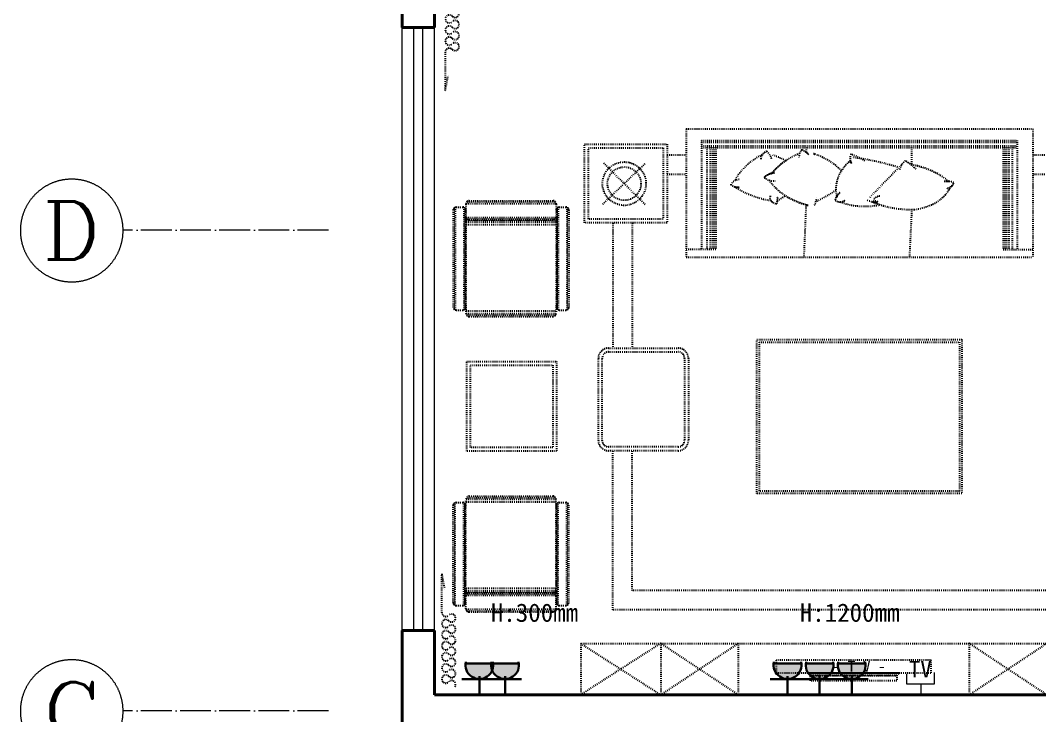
# Model space of a CAD drawing. Header units: millimetres. Extents: x -64529 to 3079702, y -28926 to 77119.
# Drawn here: x -64529 to -56591, y 6147 to 11565 of the extents above; entities that cross this region are included whole.
import ezdxf
from ezdxf.enums import TextEntityAlignment as Align

# ---------------------------------------------------------------- set-up
doc = ezdxf.new("R2010")
doc.units = ezdxf.units.MM
doc.header["$LTSCALE"] = 10
doc.linetypes.add('ACAD_ISO03W100', pattern=[30, 12, -18])
doc.linetypes.add('ACAD_ISO04W100', pattern=[30.5, 24, -3, 0.5, -3])
doc.layers.get('0').update_dxf_attribs({"color": 255})
for name, color, linetype, lineweight in [('1弱电插座布置图', 6, 'Continuous', 30), ('1强电插座布置图', 1, 'Continuous', 30), ('A__轴线', 3, 'ACAD_ISO04W100', 0), ('图层1', 7, 'Continuous', 40), ('平面', 45, 'Continuous', 5), ('门窗', 5, 'Continuous', 9)]:
    doc.layers.add(name, color=color, linetype=linetype, lineweight=lineweight)
doc.layers.add('A—缺憾分析文字', color=40, linetype='Continuous')
doc.styles.add('_TCH_AXIS', font='COMPLEX', dxfattribs={"bigfont": 'GBCBIG'})
doc.styles.add('COMPLEX', font='COMPLEX')
doc.styles.get("Standard").update_dxf_attribs({"font": ''})
doc.styles.add('宋', font='')
doc.styles.get('Standard').set_extended_font_data('SimSun')
doc.styles.get('宋').set_extended_font_data('FangSong_GB2312')

# ---------------------------------------------------------------- blocks, each defined once
blk = doc.blocks.new('_AXISO')
blk.add_circle((0, 0), 0.5)
at = {"style": 'COMPLEX', "width": 1.041667}
blk.add_attdef('A', text='', height=0.56, rotation=360, dxfattribs=at).set_placement((0.74875, -0.28), (1.24875, -0.28), align=Align.FIT)
blk = doc.blocks.new('20180421.144813')
at = {"layer": 'A__轴线'}
for p, q in [((2398.8, 11177), (800, 11177)), ((2398.8, 7432), (800, 7432))]:
    blk.add_line(p, q, dxfattribs=at)
ref = blk.add_blockref('_AXISO', (400, 11174.5), dxfattribs=dict(at, xscale=-800, yscale=800, zscale=800))
ref.add_attrib('A', 'D', dxfattribs={"color": 7, "height": 452.5, "style": '_TCH_AXIS', "width": 1.235294}).set_placement((173.7, 10948.2), (626.3, 10948.2), align=Align.FIT)
ref = blk.add_blockref('_AXISO', (400, 7429.5), dxfattribs=dict(at, xscale=-800, yscale=800, zscale=800))
ref.add_attrib('A', 'C', dxfattribs={"color": 7, "height": 452.5, "style": '_TCH_AXIS', "width": 1.4}).set_placement((173.7, 7203.2), (626.3, 7203.2), align=Align.FIT)
blk = doc.blocks.new('fhrhrthrthr')
at = {"layer": '1强电插座布置图', "linetype": 'ByBlock'}
h = blk.add_hatch(color=1, dxfattribs=at)
edge = h.paths.add_edge_path()
edge.add_ellipse((202250.2, 8955.8), major_axis=(-76.8, -76.8), ratio=1, start_angle=308.04278, end_angle=501.95722, ccw=False)
edge.add_line((202142.4, 8969), (202358, 8969))
at = {"layer": '1强电插座布置图', "color": 1}
for p, q in [((202142.4, 8969), (202358, 8969)), ((202114.5, 8846.9), (202377.9, 8846.9)), ((202204.9, 8857.1), (202204.9, 8857.1)), ((202250.2, 8724.2), (202250.2, 8868))]:
    blk.add_line(p, q, dxfattribs=at)
blk.add_ellipse((202250.2, 8955.8), major_axis=(0, 108.6), ratio=1, start_param=1.348329, end_param=4.934795, dxfattribs=at)
blk = doc.blocks.new('erghherher')
at = {"layer": '1弱电插座布置图', "lineweight": 9}
for p, q in [((3068512, -5449545.9), (3068512, -5449620.7)), ((3068731.5, -5449620.7), (3068731.5, -5449534.4)), ((3068512, -5449620.7), (3068731.5, -5449620.7)), ((3068626, -5449620.6), (3068626, -5449706.8))]:
    blk.add_line(p, q, dxfattribs=at)
at = {"layer": '1弱电插座布置图', "lineweight": 9, "ltscale": 20, "insert": (3068533.4, -5449442.8), "char_height": 129.345, "width": 114.374, "attachment_point": 1, "style": '宋'}
blk.add_mtext('{\\fSimSun|b0|i0|c134|p2;TV}', dxfattribs=at)

msp = doc.modelspace()

# ---------------------------------------------------------------- linework, layer by layer
at = {"layer": 'A—缺憾分析文字', "color": 250, "linetype": 'ACAD_ISO03W100', "ltscale": 0.05}
for p, q in [((-59344.6, 10719.9), (-56644.8, 10719.9)), ((-59344.6, 10719.9), (-59344.6, 9719.9)), ((-56644.8, 10719.9), (-56644.8, 9721.3)), ((-59223.6, 10629.8), (-59223.6, 9780)), ((-59223.6, 10629.8), (-56764.9, 10629.8)), ((-59223.6, 10615.3), (-56764.9, 10615.3)), ((-59223.6, 10588.6), (-56764.9, 10588.6)), ((-59223.6, 10574.1), (-56764.9, 10574.1)), ((-59183.4, 10574.1), (-59183.4, 9780)), ((-59157.3, 10574.1), (-59157.3, 9780)), ((-59138.9, 10574.1), (-59138.9, 9780)), ((-59125.9, 10574.1), (-59125.9, 9780)), ((-59118, 10574.1), (-59118, 9780)), ((-59112.8, 10574.1), (-59112.8, 9780)), ((-59112.8, 10574.1), (-59112.8, 9780)), ((-59112.8, 10574.1), (-59112.8, 9780)), ((-59112.8, 10574.1), (-59112.8, 9780)), ((-59112.8, 10574.1), (-59112.8, 9780)), ((-58410, 10574.1), (-58410, 10537.3)), ((-57587.3, 10574.1), (-57587.3, 10436.5)), ((-56875.8, 10574.1), (-56875.8, 9780)), ((-56870.5, 10574.1), (-56870.5, 9780)), ((-56862.7, 10574.1), (-56862.7, 9780)), ((-56849.6, 10574.1), (-56849.6, 9780)), ((-56831.3, 10574.1), (-56831.3, 9780)), ((-56805.1, 10574.1), (-56805.1, 9780)), ((-56764.9, 10629.8), (-56764.9, 9780)), ((-59992.3, 10132.9), (-59659.1, 10452.4)), ((-59662.5, 10129.4), (-59988.9, 10455.8)), ((-61158.6, 10084.7), (-61158.6, 9332.7)), ((-61154.1, 10099.7), (-61154.1, 9317.6)), ((-61142.4, 10108.3), (-61142.4, 9309)), ((-61133.5, 10109.7), (-61083.4, 10109.7)), ((-61075.7, 10108.4), (-61075.7, 9309)), ((-61064, 10100), (-61064, 9317.4)), ((-61058.3, 10134.8), (-61058.3, 10034.5)), ((-61058.1, 10137.7), (-60356.6, 10137.7)), ((-61049.9, 10153.6), (-60364.8, 10153.6)), ((-61033.2, 10159.9), (-60381.5, 10159.9)), ((-60356.4, 10134.8), (-60356.4, 10034.5)), ((-60351.2, 10100), (-60351.2, 9317.4)), ((-60339.5, 10108.4), (-60339.5, 9309)), ((-60331.4, 10109.7), (-60281.2, 10109.7)), ((-60272.8, 10108.3), (-60272.8, 9309)), ((-60261.2, 10099.7), (-60261.2, 9317.6)), ((-60256.2, 10084.7), (-60256.2, 9332.7)), ((-58410, 10128.9), (-58427.5, 9720.7)), ((-57587.3, 10091.4), (-57604.8, 9720.7)), ((-61058.3, 10034.5), (-61058.3, 9282.5)), ((-61058.3, 10029.6), (-60356.4, 10029.6)), ((-61058.3, 10004), (-60356.4, 10004)), ((-61051, 10016.8), (-60363.7, 10016.8)), ((-61033.2, 10009.5), (-60381.5, 10009.5)), ((-60356.4, 10034.5), (-60356.4, 9282.5)), ((-61058.3, 9994.3), (-60356.4, 9994.3)), ((-61058.3, 9975.3), (-60356.4, 9975.3)), ((-59112.8, 9780), (-59344.6, 9780)), ((-59112.8, 9780), (-59344.6, 9780)), ((-59112.8, 9780), (-59344.6, 9780)), ((-59112.8, 9780), (-59344.6, 9780)), ((-59112.8, 9780), (-59344.6, 9780)), ((-56875.8, 9780), (-56644.8, 9780)), ((-59344.6, 9720.6), (-56644.8, 9720.6)), ((-61133.5, 9307.6), (-61083.4, 9307.6)), ((-61058.3, 9302), (-60356.4, 9302)), ((-60331.4, 9307.6), (-60281.2, 9307.6)), ((-61058.1, 9279.7), (-60356.6, 9279.7)), ((-61052.9, 9267), (-60361.8, 9267)), ((-61033.2, 9257.5), (-60381.5, 9257.5)), ((-59947.5, 9011.4), (-59406.1, 9011.4)), ((-59947.5, 8981.4), (-59406.1, 8981.4)), ((-60027.5, 8291.4), (-60027.5, 8931.4)), ((-59997.5, 8291.4), (-59997.5, 8931.4)), ((-59356.1, 8931.4), (-59356.1, 8291.4)), ((-59326.1, 8931.4), (-59326.1, 8291.4)), ((-59406.1, 8241.4), (-59947.5, 8241.4)), ((-59406.1, 8211.4), (-59947.5, 8211.4)), ((-61158.6, 7030.3), (-61158.6, 7782.3)), ((-61154.1, 7015.2), (-61154.1, 7797.3)), ((-61142.4, 7006.6), (-61142.4, 7805.9)), ((-61133.5, 7807.3), (-61083.4, 7807.3)), ((-61075.7, 7006.6), (-61075.7, 7806)), ((-61064, 7015), (-61064, 7797.6)), ((-61058.3, 7080.4), (-61058.3, 7832.4)), ((-61058.3, 7813), (-60356.4, 7813)), ((-61058.1, 7835.2), (-60356.6, 7835.2)), ((-61052.9, 7847.9), (-60361.8, 7847.9)), ((-61033.2, 7857.5), (-60381.5, 7857.5)), ((-60356.4, 7080.4), (-60356.4, 7832.4)), ((-60351.2, 7015), (-60351.2, 7797.6)), ((-60339.5, 7006.6), (-60339.5, 7806)), ((-60331.4, 7807.3), (-60281.2, 7807.3)), ((-60272.8, 7006.6), (-60272.8, 7805.9)), ((-60261.2, 7015.2), (-60261.2, 7797.3)), ((-60256.2, 7030.3), (-60256.2, 7782.3)), ((-61058.3, 7139.6), (-60356.4, 7139.6)), ((-61058.3, 7120.7), (-60356.4, 7120.7)), ((-61058.3, 7111), (-60356.4, 7111)), ((-61058.3, 7085.4), (-60356.4, 7085.4)), ((-61058.3, 6980.1), (-61058.3, 7080.4)), ((-61051, 7098.1), (-60363.7, 7098.1)), ((-61033.2, 7105.5), (-60381.5, 7105.5)), ((-60356.4, 6980.1), (-60356.4, 7080.4)), ((-61133.5, 7005.2), (-61083.4, 7005.2)), ((-60331.4, 7005.2), (-60281.2, 7005.2)), ((-61058.1, 6977.3), (-60356.6, 6977.3)), ((-61049.9, 6961.4), (-60364.8, 6961.4)), ((-61033.2, 6955.1), (-60381.5, 6955.1)), ((-60164.2, 6709.9), (-55914.2, 6709.9)), ((-60164.2, 6709.9), (-60164.2, 6309.9)), ((-60164.2, 6709.9), (-59541.7, 6309.9)), ((-59541.7, 6709.9), (-60164.2, 6309.9)), ((-59541.7, 6709.9), (-59541.7, 6309.9)), ((-59541.7, 6309.9), (-58939.2, 6709.9)), ((-58939.2, 6309.9), (-59541.7, 6709.9)), ((-58939.2, 6709.9), (-58939.2, 6309.9)), ((-57139.2, 6709.9), (-57139.2, 6309.9)), ((-56536.7, 6309.9), (-57139.2, 6709.9)), ((-57139.2, 6309.9), (-56536.7, 6709.9)), ((-58643.7, 6580.6), (-58643.7, 6481.6)), ((-57434.6, 6580.6), (-58643.7, 6580.6)), ((-57434.6, 6481.6), (-57434.6, 6580.6)), ((-58643.7, 6481.6), (-57434.6, 6481.6)), ((-58396.6, 6481.6), (-57681.7, 6481.6)), ((-58374.9, 6461.2), (-58396.6, 6481.6)), ((-58374.9, 6419.7), (-58374.9, 6461.2)), ((-57703.4, 6461.2), (-58374.9, 6461.2)), ((-58374.9, 6461.2), (-57703.4, 6461.2)), ((-57703.4, 6461.2), (-57681.7, 6481.6)), ((-57703.4, 6461.2), (-57703.4, 6419.7)), ((-57703.4, 6419.7), (-58374.9, 6419.7))]:
    msp.add_line(p, q, dxfattribs=at)
for points in [[(-61115.7, 11894.1, -0.892379), (-61165.3, 11856.6, 2.5), (-61165.3, 11813.4, -2.5), (-61165.3, 11770.2, 0.677033), (-61219.3, 11748.6, 0.677033), (-61165.3, 11727, -2.5), (-61165.3, 11683.8, 2.5), (-61165.3, 11640.6, -2.5), (-61165.3, 11597.4, 2.5), (-61165.3, 11554.2, -2.5), (-61165.3, 11511, 2.5), (-61165.3, 11467.8, -2.5), (-61165.3, 11424.6, 2.5), (-61165.3, 11381.4, -2.5), (-61165.3, 11338.2, 0.677033), (-61219.3, 11316.6), (-61219.3, 11016.3), (-61197.5, 11136)], [(-61143.1, 6373.6, 0.892379), (-61192.8, 6411.1, -2.5), (-61192.8, 6454.3, 2.5), (-61192.8, 6497.5, -0.677033), (-61246.8, 6519.1, -0.677033), (-61192.8, 6540.7, 2.5), (-61192.8, 6583.9, -2.5), (-61192.8, 6627.1, 2.5), (-61192.8, 6670.3, -2.5), (-61192.8, 6713.5, 2.5), (-61192.8, 6756.7, -2.5), (-61192.8, 6799.9, 2.5), (-61192.8, 6843.1, -2.5), (-61192.8, 6886.3, 2.5), (-61192.8, 6929.5, -0.677033), (-61246.8, 6951.1), (-61246.8, 7251.5), (-61224.9, 7131.7)]]:
    msp.add_lwpolyline(points, format="xyb", dxfattribs=at)
for points in [[(-60134, 9986.4), (-60134, 10601.2), (-59492.1, 10601.2), (-59492.1, 9986.4)], [(-60104, 10016.4), (-60104, 10571.2), (-59522.1, 10571.2), (-59522.1, 10016.4)], [(-58793.5, 9077.2), (-57195.9, 9077.2), (-57195.9, 7877.1), (-58793.5, 7877.1)], [(-58773.5, 9057.2), (-57215.9, 9057.2), (-57215.9, 7897.1), (-58773.5, 7897.1)], [(-61052.7, 8907.5), (-60352.7, 8907.5), (-60352.7, 8207.5), (-61052.7, 8207.5)], [(-61022.7, 8877.5), (-60382.7, 8877.5), (-60382.7, 8237.5), (-61022.7, 8237.5)]]:
    msp.add_lwpolyline(points, close=True, dxfattribs=at)
for points in [[(-59492.1, 10517), (-59344.6, 10517)], [(-56644.8, 10517), (-56498.6, 10517)], [(-59492.1, 10367), (-59344.6, 10367)], [(-56644.8, 10367), (-56498.6, 10367)], [(-59914.2, 9986.4), (-59914.2, 9011.4)], [(-59764.2, 9986.4), (-59764.2, 9011.4)], [(-57102.8, 6971.8), (-59914.2, 6971.8), (-59914.2, 8211.4)], [(-57246.9, 7121.8), (-59764.2, 7121.8), (-59764.2, 8211.4)], [(-56198.1, 7609.4), (-56198.1, 7121.8), (-57246.9, 7121.8)], [(-56048.1, 7609.4), (-56048.1, 6971.8), (-57102.8, 6971.8)]]:
    msp.add_lwpolyline(points, dxfattribs=at)
for radius in [169.2, 130.1]:
    msp.add_circle((-59825.7, 10292.6), radius, dxfattribs=at)
for centre, radius, start, end in [((-61133.5, 10084.7), 25.1, 90, 180), ((-61083.4, 10084.7), 25.1, 0, 90), ((-61033.2, 10134.8), 25.1, 90, 180), ((-60381.5, 10134.8), 25.1, 0, 90), ((-60331.4, 10084.7), 25.1, 90, 180), ((-60281.2, 10084.7), 25.1, 0, 90), ((-61033.2, 10034.5), 25.1, 180, 270), ((-60381.5, 10034.5), 25.1, 270, 0), ((-61133.5, 9332.7), 25.1, 180, 270), ((-61083.4, 9332.7), 25.1, 270, 0), ((-60331.4, 9332.7), 25.1, 180, 270), ((-60281.2, 9332.7), 25.1, 270, 0), ((-61033.2, 9282.5), 25.1, 180, 270), ((-61033.2, 9282.5), 25.1, 180, 270), ((-60381.5, 9282.5), 25.1, 270, 0), ((-60381.5, 9282.5), 25.1, 270, 0), ((-59947.5, 8931.4), 80, 90, 180), ((-59947.5, 8931.4), 50, 90, 180), ((-59406.1, 8931.4), 80, 0, 90), ((-59406.1, 8931.4), 50, 0, 90), ((-59947.5, 8291.4), 80, 180, 270), ((-59947.5, 8291.4), 50, 180, 270), ((-59406.1, 8291.4), 80, 270, 0), ((-59406.1, 8291.4), 50, 270, 0), ((-61133.5, 7782.3), 25.1, 90, 180), ((-61083.4, 7782.3), 25.1, 0, 90), ((-61033.2, 7832.4), 25.1, 90, 180), ((-61033.2, 7832.4), 25.1, 90, 180), ((-60381.5, 7832.4), 25.1, 0, 90), ((-60381.5, 7832.4), 25.1, 0, 90), ((-60331.4, 7782.3), 25.1, 90, 180), ((-60281.2, 7782.3), 25.1, 0, 90), ((-61033.2, 7080.4), 25.1, 90, 180), ((-60381.5, 7080.4), 25.1, 0, 90), ((-61133.5, 7030.3), 25.1, 180, 270), ((-61083.4, 7030.3), 25.1, 270, 0), ((-60331.4, 7030.3), 25.1, 180, 270), ((-60281.2, 7030.3), 25.1, 270, 0), ((-61033.2, 6980.1), 25.1, 180, 270), ((-60381.5, 6980.1), 25.1, 270, 0)]:
    msp.add_arc(centre, radius, start, end, dxfattribs=at)
for centre, major_axis, ratio, start_param, end_param in [((-58418.6, 10169.6), (-582.8, 0), 0.727273, -0.963303, -0.348357), ((-58418.6, 10169.6), (582.8, 0), 0.727273, 2.17829, 2.793235), ((-58418.6, 10169.6), (582.8, 0), 0.727273, 2.17829, 2.793235), ((-58418.6, 10169.6), (582.8, 0), 0.727273, 2.17829, 2.793235), ((-58663.4, 10484.7), (-98.8, 0), 0.727273, -1.001186, 0.050616), ((-58663.4, 10484.7), (98.8, 0), 0.727273, 2.666307, 3.192209), ((-58663.4, 10484.7), (98.8, 0), 0.727273, 2.666307, 3.192209), ((-58663.4, 10484.7), (98.8, 0), 0.727273, 2.666307, 3.192209), ((-58663.4, 10484.7), (98.8, 0), 0.727273, 2.140406, 2.666307), ((-58663.4, 10484.7), (98.8, 0), 0.727273, 2.140406, 2.666307), ((-58663.4, 10484.7), (98.8, 0), 0.727273, 2.140406, 2.666307), ((-58859.6, 10459.9), (184.9, 0), 0.727273, 0.213974, 0.687877), ((-58859.6, 10459.9), (184.9, 0), 0.727273, 0.213974, 0.687877), ((-58859.6, 10459.9), (184.9, 0), 0.727273, 0.213974, 0.687877), ((-58859.6, 10459.9), (184.9, 0), 0.727273, 0.213974, 0.687877), ((-58159.2, 10146.8), (-604.4, 0), 0.727273, -1.05022, -0.527376), ((-58795.3, 10283.3), (-341.6, 0), 0.727273, 3.989865, 4.33312), ((-58795.3, 10283.3), (341.6, 0), 0.727273, 0.848272, 1.191527), ((-58795.3, 10283.3), (341.6, 0), 0.727273, 0.848272, 1.191527), ((-58795.3, 10283.3), (341.6, 0), 0.727273, 0.848272, 1.191527), ((-58159.2, 10146.8), (604.4, 0), 0.727273, 2.091373, 2.316709), ((-58159.2, 10146.8), (604.4, 0), 0.727273, 2.091373, 2.316709), ((-58159.2, 10146.8), (604.4, 0), 0.727273, 2.091373, 2.316709), ((-58316.5, 10500.7), (-148.2, 0), 0.727273, -0.534533, 0.019551), ((-58316.5, 10500.7), (-148.2, 0), 0.727273, -0.534533, 0.019551), ((-58316.5, 10500.7), (-148.2, 0), 0.727273, -0.534533, 0.019551), ((-58316.5, 10500.7), (-148.2, 0), 0.727273, -0.534533, 0.019551), ((-58519.4, 10455.8), (156.6, 0), 0.727273, 0.579242, 1.069111), ((-58519.4, 10455.8), (156.6, 0), 0.727273, 0.797678, 1.069111), ((-58519.4, 10455.8), (156.6, 0), 0.727273, 0.797678, 1.069111), ((-58519.4, 10455.8), (156.6, 0), 0.727273, 0.797678, 1.069111), ((-58519.4, 10455.8), (156.6, 0), 0.727273, 0.642783, 0.797678), ((-58519.4, 10455.8), (156.6, 0), 0.727273, 0.642783, 0.797678), ((-58519.4, 10455.8), (156.6, 0), 0.727273, 0.642783, 0.797678), ((-58579, 10167.6, 0), (542.7, 0), 0.727273, 0.609659, 1.136452), ((-58579, 10167.6, 0), (542.7, 0), 0.727273, 1.127056, 1.136452), ((-58579, 10167.6, 0), (542.7, 0), 0.727273, 1.127056, 1.136452), ((-58579, 10167.6, 0), (542.7, 0), 0.727273, 1.127056, 1.136452), ((-58579, 10167.6, 0), (-542.7, 0), 0.727273, 3.751252, 4.268649), ((-58471.4, 10455.8, 0), (156.6, 0), 0.727273, 0.579242, 0.642783), ((-58579, 10167.6, 0), (-542.7, 0), 0.727273, 3.751252, 4.268649), ((-58471.4, 10455.8, 0), (156.6, 0), 0.727273, 0.579242, 0.642783), ((-58579, 10167.6, 0), (-542.7, 0), 0.727273, 3.751252, 4.268649), ((-58471.4, 10455.8, 0), (156.6, 0), 0.727273, 0.579242, 0.642783), ((-57912.1, 10489.8, 0), (155.2, 0), 0.727273, 2.853298, 3.513231), ((-57912.1, 10489.8, 0), (155.2, 0), 0.727273, 2.853298, 3.30436), ((-57912.1, 10489.8, 0), (155.2, 0), 0.727273, 2.853298, 3.30436), ((-57912.1, 10489.8, 0), (155.2, 0), 0.727273, 2.853298, 3.30436), ((-58241.9, 10240.7, 0), (426.9, 0), 0.727273, 0.824261, 1.133103), ((-58241.9, 10240.7, 0), (426.9, 0), 0.727273, 0.824261, 1.133103), ((-58241.9, 10240.7, 0), (426.9, 0), 0.727273, 0.824261, 1.133103), ((-58241.9, 10240.7, 0), (426.9, 0), 0.727273, 0.824261, 1.133103), ((-58352.2, 9300.3), (-1674.6, 0), 0.727273, 4.31119, 4.531931), ((-58352.2, 9300.3), (-1674.6, 0), 0.727273, 4.31119, 4.531931), ((-58352.2, 9300.3), (-1674.6, 0), 0.727273, 4.31119, 4.531931), ((-58352.2, 9300.3), (-1674.6, 0), 0.727273, 4.31119, 4.531931), ((-58159.2, 10146.8), (-604.4, 0), 0.727273, -0.824884, -0.53715), ((-58159.2, 10146.8), (-604.4, 0), 0.727273, -0.824884, -0.53715), ((-58159.2, 10146.8), (-604.4, 0), 0.727273, -0.824884, -0.53715), ((-57708.4, 10250, 0), (-469.3, 0), 0.727273, -0.707026, 0.181468), ((-57708.4, 10250, 0), (-469.3, 0), 0.727273, -0.706487, -0.4342), ((-57708.4, 10250, 0), (-469.3, 0), 0.727273, -0.706487, -0.4342), ((-57708.4, 10250, 0), (-469.3, 0), 0.727273, -0.706487, -0.4342), ((-57912.1, 10489.8, 0), (155.2, 0), 0.727273, 3.30436, 3.513231), ((-57912.1, 10489.8, 0), (155.2, 0), 0.727273, 3.30436, 3.513231), ((-57912.1, 10489.8, 0), (155.2, 0), 0.727273, 3.30436, 3.513231), ((-34479.4, -1821.9), (-28666.9, 0), 0.727273, -0.628528, -0.613744), ((-34479.4, -1821.9), (28666.9, 0), 0.727273, 2.513064, 2.527849), ((-34479.4, -1821.9), (28666.9, 0), 0.727273, 2.513064, 2.527849), ((-34479.4, -1821.9), (28666.9, 0), 0.727273, 2.513064, 2.527849), ((-57518.5, 10388.4), (-163.2, 0), 0.727273, -0.753601, -0.073558), ((-57518.5, 10388.4), (-163.2, 0), 0.727273, -0.753601, -0.073558), ((-57518.5, 10388.4), (-163.2, 0), 0.727273, -0.753601, -0.073558), ((-57518.5, 10388.4), (-163.2, 0), 0.727273, -0.753601, -0.073558), ((-57851.7, 10261.7), (-357.3, 0), 0.727273, 3.724732, 4.069338), ((-57851.7, 10261.7), (357.3, 0), 0.727273, 0.737661, 0.927745), ((-57851.7, 10261.7), (357.3, 0), 0.727273, 0.737661, 0.927745), ((-57851.7, 10261.7), (357.3, 0), 0.727273, 0.737661, 0.927745), ((-57727, 10042.6), (-563.8, 0), 0.727273, 3.848637, 4.467365), ((-57727, 10042.6), (-563.8, 0), 0.727273, 4.46203, 4.467365), ((-57727, 10042.6), (-563.8, 0), 0.727273, 4.46203, 4.467365), ((-57727, 10042.6), (-563.8, 0), 0.727273, 4.46203, 4.467365), ((-57727, 10042.6), (563.8, 0), 0.727273, 0.707044, 1.320438), ((-57727, 10042.6), (563.8, 0), 0.727273, 0.707044, 1.320438), ((-57727, 10042.6), (563.8, 0), 0.727273, 0.707044, 1.320438), ((-57851.7, 10261.7), (357.3, 0), 0.727273, 0.583139, 0.737661), ((-57851.7, 10261.7), (357.3, 0), 0.727273, 0.583139, 0.737661), ((-57851.7, 10261.7), (357.3, 0), 0.727273, 0.583139, 0.737661), ((-58911.9, 10260.4), (-91.3, 0), 0.727273, -1.358827, -0.378919), ((-58911.9, 10260.4), (-91.3, 0), 0.727273, -1.358827, -0.378919), ((-58911.9, 10260.4), (-91.3, 0), 0.727273, -1.358827, -0.378919), ((-58911.9, 10260.4), (-91.3, 0), 0.727273, -1.358827, -0.378919), ((-58640.6, 10291.7), (-116.4, 0), 0.727273, -1.431606, -0.622027), ((-58640.6, 10291.7), (116.4, 0), 0.727273, 1.902675, 2.519566), ((-58640.6, 10291.7), (116.4, 0), 0.727273, 1.902675, 2.519566), ((-58640.6, 10291.7), (116.4, 0), 0.727273, 1.902675, 2.519566), ((-58663.4, 10379.9), (-89.5, 0), 0.727273, 0.64025, 1.715705), ((-58663.4, 10379.9), (-89.5, 0), 0.727273, 0.64025, 1.715705), ((-58663.4, 10379.9), (-89.5, 0), 0.727273, 0.64025, 1.715705), ((-58663.4, 10379.9), (-89.5, 0), 0.727273, 0.64025, 1.715705), ((-58218.6, 10491.5), (-534.1, 0), 0.727273, 0.457872, 1.239737), ((-58218.6, 10491.5), (534.1, 0), 0.727273, 3.599465, 3.994052), ((-58218.6, 10491.5), (534.1, 0), 0.727273, 3.599465, 3.994052), ((-58218.6, 10491.5), (534.1, 0), 0.727273, 3.599465, 3.994052), ((-58159.2, 10146.8), (604.4, 0), 0.727273, 2.604443, 2.614217), ((-58159.2, 10146.8), (604.4, 0), 0.727273, 2.604443, 2.614217), ((-58159.2, 10146.8), (604.4, 0), 0.727273, 2.604443, 2.614217), ((-58640.6, 10291.7), (-116.4, 0), 0.727273, -1.431606, -1.238917), ((-58640.6, 10291.7), (-116.4, 0), 0.727273, -1.431606, -1.238917), ((-58640.6, 10291.7), (-116.4, 0), 0.727273, -1.431606, -1.238917), ((-57708.4, 10250, 0), (469.3, 0), 0.727273, 2.707393, 3.323061), ((-57708.4, 10250, 0), (469.3, 0), 0.727273, 2.707393, 3.323061), ((-57708.4, 10250, 0), (469.3, 0), 0.727273, 2.707393, 3.323061), ((-58937.1, 10319.8), (76.5, 0), 0.727273, 3.819382, 4.85719), ((-58937.1, 10319.8), (76.5, 0), 0.727273, 3.819382, 4.338286), ((-58937.1, 10319.8), (76.5, 0), 0.727273, 3.819382, 4.338286), ((-58937.1, 10319.8), (76.5, 0), 0.727273, 3.819382, 4.338286), ((-58537, 10613.6), (-639.6, 0), 0.727273, 0.837413, 1.340199), ((-58937.1, 10319.8), (-76.5, 0), 0.727273, 1.196693, 1.715597), ((-58537, 10613.6), (-639.6, 0), 0.727273, 0.837413, 1.340199), ((-58937.1, 10319.8), (-76.5, 0), 0.727273, 1.196693, 1.715597), ((-58537, 10613.6), (-639.6, 0), 0.727273, 0.837413, 1.340199), ((-58937.1, 10319.8), (-76.5, 0), 0.727273, 1.196693, 1.715597), ((-58537, 10613.6), (-639.6, 0), 0.727273, 0.837413, 1.340199), ((-58837.6, 10747.1, 0), (958.1, 0), 0.727273, -1.007384, -0.810787), ((-58837.6, 10747.1, 0), (958.1, 0), 0.727273, -1.007384, -0.810787), ((-58837.6, 10747.1, 0), (958.1, 0), 0.727273, -1.007384, -0.810787), ((-58837.6, 10747.1, 0), (958.1, 0), 0.727273, -1.007384, -0.810787), ((-57860, 10075.5, 0), (-469.3, 0), 0.727272, -0.70701, -0.706472), ((-57860, 10075.5, 0), (-469.3, 0), 0.727272, -0.70701, -0.706472), ((-57860, 10075.5, 0), (-469.3, 0), 0.727272, -0.70701, -0.706472), ((-57619.3, 10344.5), (-351.4, 0), 0.727273, 1.723811, 2.892132), ((-57619.3, 10344.5), (351.4, 0), 0.727273, -1.417781, -0.311897), ((-57619.3, 10344.5), (351.4, 0), 0.727273, -1.417781, -0.311897), ((-57619.3, 10344.5), (351.4, 0), 0.727273, -1.417781, -0.311897), ((-57311.3, 10212.8), (-132.9, 0), 0.727273, 4.31176, 4.876194), ((-57311.3, 10212.8), (132.9, 0), 0.727273, 1.472971, 1.734602), ((-57311.3, 10212.8), (132.9, 0), 0.727273, 1.472971, 1.734602), ((-57311.3, 10212.8), (132.9, 0), 0.727273, 1.472971, 1.734602), ((-57333.8, 10307.1), (74.7, 0), 0.727273, -1.224813, -0.097928), ((-57333.8, 10307.1), (-74.7, 0), 0.727273, 1.91678, 2.286418), ((-57333.8, 10307.1), (-74.7, 0), 0.727273, 1.91678, 2.286418), ((-57333.8, 10307.1), (-74.7, 0), 0.727273, 1.91678, 2.286418), ((-57311.3, 10212.8), (132.9, 0), 0.727273, 1.170168, 1.472971), ((-57311.3, 10212.8), (132.9, 0), 0.727273, 1.170168, 1.472971), ((-57311.3, 10212.8), (132.9, 0), 0.727273, 1.170168, 1.472971), ((-57333.8, 10307.1), (74.7, 0), 0.727273, -0.855175, -0.097928), ((-57333.8, 10307.1), (74.7, 0), 0.727273, -0.855175, -0.097928), ((-57333.8, 10307.1), (74.7, 0), 0.727273, -0.855175, -0.097928), ((-57619.3, 10344.5), (-351.4, 0), 0.727273, 2.829696, 2.892132), ((-57619.3, 10344.5), (-351.4, 0), 0.727273, 2.829696, 2.892132), ((-57619.3, 10344.5), (-351.4, 0), 0.727273, 2.829696, 2.892132), ((-58620, 10184.5), (-71.1, 0), 0.727273, -0.243134, 1.307173), ((-58620, 10184.5), (71.1, 0), 0.727273, 2.898459, 4.448765), ((-58620, 10184.5), (71.1, 0), 0.727273, 2.898459, 4.448765), ((-58620, 10184.5), (71.1, 0), 0.727273, 2.898459, 4.448765), ((-58878.3, 10179.5), (-247.5, 0), 0.727273, 2.889451, 3.187431), ((-58878.3, 10179.5), (-247.5, 0), 0.727273, 2.889451, 3.038441), ((-58878.3, 10179.5), (-247.5, 0), 0.727273, 2.889451, 3.038441), ((-58878.3, 10179.5), (-247.5, 0), 0.727273, 2.889451, 3.038441), ((-58859.7, 10402.5), (402.6, 0), 0.727273, -0.969734, -0.768012), ((-58859.7, 10402.5), (-402.6, 0), 0.727273, 2.171858, 2.373581), ((-58859.7, 10402.5), (-402.6, 0), 0.727273, 2.171858, 2.373581), ((-58859.7, 10402.5), (-402.6, 0), 0.727273, 2.171858, 2.373581), ((-58878.3, 10179.5), (-247.5, 0), 0.727273, 3.038441, 3.187431), ((-58878.3, 10179.5), (-247.5, 0), 0.727273, 3.038441, 3.187431), ((-58878.3, 10179.5), (-247.5, 0), 0.727273, 3.038441, 3.187431), ((-58218.6, 10491.5), (-534.1, 0), 0.727273, 0.852459, 1.204318), ((-58218.6, 10491.5), (-534.1, 0), 0.727273, 0.852459, 1.204318), ((-58218.6, 10491.5), (-534.1, 0), 0.727273, 0.852459, 1.204318), ((-58597.1, 10192, 0), (-269.5, 0), 0.727273, 2.788189, 3.090363), ((-58597.1, 10192, 0), (269.5, 0), 0.727273, -0.353404, -0.05123), ((-58597.1, 10192, 0), (269.5, 0), 0.727273, -0.353404, -0.05123), ((-58597.1, 10192, 0), (269.5, 0), 0.727273, -0.353404, -0.05123), ((-58028.2, 10147.3, 0), (156.8, 0), 0.727273, 2.428424, 2.99721), ((-58028.2, 10147.3, 0), (-156.8, 0), 0.727273, -0.713169, -0.144382), ((-58028.2, 10147.3, 0), (-156.8, 0), 0.727273, -0.713169, -0.144382), ((-58028.2, 10147.3, 0), (-156.8, 0), 0.727273, -0.713169, -0.144382), ((-58144.4, 10189.5, 0), (52.8, 0), 0.727273, 3.879659, 5.557059), ((-58144.4, 10189.5, 0), (52.8, 0), 0.727273, 3.879659, 4.718359), ((-58144.4, 10189.5, 0), (52.8, 0), 0.727273, 3.879659, 4.718359), ((-58144.4, 10189.5, 0), (52.8, 0), 0.727273, 3.879659, 4.718359), ((-58144.4, 10189.5, 0), (52.8, 0), 0.727273, -1.564826, -0.726126), ((-58144.4, 10189.5, 0), (52.8, 0), 0.727273, -1.564826, -0.726126), ((-58144.4, 10189.5, 0), (52.8, 0), 0.727273, -1.564826, -0.726126), ((-57832, 10282.1), (-189.3, 0), 0.727273, 1.00688, 1.451909), ((-57829, 10152.2, 0), (59.2, 0), 0.727273, 1.693626, 2.822648), ((-57829, 10152.2, 0), (59.2, 0), 0.727273, 1.693626, 2.822648), ((-57829, 10152.2, 0), (59.2, 0), 0.727273, 1.693626, 2.822648), ((-57829, 10152.2, 0), (59.2, 0), 0.727273, 1.693626, 2.822648), ((-57784, 10282.1, 0), (-189.3, 0), 0.727273, 1.00688, 1.229394), ((-57784, 10282.1, 0), (-189.3, 0), 0.727273, 1.00688, 1.229394), ((-57784, 10282.1, 0), (-189.3, 0), 0.727273, 1.00688, 1.229394), ((-58218.6, 10491.5), (534.1, 0), 0.727273, 4.345911, 4.381329), ((-58218.6, 10491.5), (534.1, 0), 0.727273, 4.345911, 4.381329), ((-58218.6, 10491.5), (534.1, 0), 0.727273, 4.345911, 4.381329), ((-57950.6, 10414.9, 0), (-411.1, 0), 0.727273, 1.080742, 1.830295), ((-57950.6, 10414.9, 0), (-411.1, 0), 0.727273, 1.080742, 1.830295), ((-57950.6, 10414.9, 0), (-411.1, 0), 0.727273, 1.080742, 1.830295), ((-57950.6, 10414.9, 0), (-411.1, 0), 0.727273, 1.080742, 1.830295), ((-57595.7, 10511.4), (-577.6, 0), 0.727273, 1.025333, 1.622764), ((-57832, 10282.1), (-189.3, 0), 0.727273, 1.229394, 1.451909), ((-57595.7, 10511.4), (577.6, 0), 0.727273, 4.166926, 4.726967), ((-57832, 10282.1), (-189.3, 0), 0.727273, 1.229394, 1.451909), ((-57595.7, 10511.4), (577.6, 0), 0.727273, 4.166926, 4.726967), ((-57832, 10282.1), (-189.3, 0), 0.727273, 1.229394, 1.451909), ((-57595.7, 10511.4), (577.6, 0), 0.727273, 4.166926, 4.726967), ((-57595.7, 10511.4), (-577.6, 0), 0.727273, 1.585374, 1.622764), ((-57595.7, 10511.4), (-577.6, 0), 0.727273, 1.585374, 1.622764), ((-57595.7, 10511.4), (-577.6, 0), 0.727273, 1.585374, 1.622764)]:
    msp.add_ellipse(centre, major_axis=major_axis, ratio=ratio, start_param=start_param, end_param=end_param, dxfattribs=at)
at = {"layer": '图层1', "color": 255, "lineweight": 40}
for p, q in [((-61554.2, 13139.9), (-61554.2, 11509.9)), ((-61304.2, 11969.9), (-61304.2, 11509.9)), ((-61554.2, 11509.9), (-61304.2, 11509.9)), ((-61554.2, 6809.9), (-61304.2, 6809.9)), ((-61554.2, 6809.9), (-61554.2, 5629.9)), ((-61304.2, 6809.9), (-61304.2, 6309.9)), ((-61304.2, 6309.9), (-55534.2, 6309.9))]:
    msp.add_line(p, q, dxfattribs=at)
at = {"layer": '平面', "color": 251, "lineweight": 0}
for p, q in [((-61464.2, 6809.9), (-61464.2, 11509.9)), ((-61394.2, 6809.9), (-61394.2, 11509.9))]:
    msp.add_line(p, q, dxfattribs=at)
at = {"layer": '门窗', "lineweight": 15}
for p, q in [((-61554.2, 6809.9), (-61554.2, 11509.9)), ((-61304.2, 6809.9), (-61304.2, 11509.9))]:
    msp.add_line(p, q, dxfattribs=at)

# ---------------------------------------------------------------- block references
at = {"layer": '1弱电插座布置图', "color": 7}
for name, p in [('fhrhrthrthr', (-263204.3, -2414.3)), ('fhrhrthrthr', (-263004.3, -2414.3)), ('fhrhrthrthr', (-260804.3, -2414.3)), ('fhrhrthrthr', (-260554.3, -2414.3)), ('fhrhrthrthr', (-260304.3, -2414.3)), ('erghherher', (-3126140.7, 5456016.7))]:
    msp.add_blockref(name, p, dxfattribs=at)
at = {"layer": 'A__轴线', "color": 255}
msp.add_blockref('20180421.144813', (-64528.7, -1247.1), dxfattribs=at)

# ---------------------------------------------------------------- texts
at = {"layer": '1弱电插座布置图', "color": 45, "char_height": 142.88, "width": 2002.012, "attachment_point": 1}
for s, insert in [('H:300mm', (-60864.9, 7021.2, 0)), ('H:1200mm', (-58459.1, 7021.2, 0))]:
    msp.add_mtext(s, dxfattribs=dict(at, insert=insert))
at = {"layer": 'A—缺憾分析文字', "color": 250, "linetype": 'ACAD_ISO03W100', "ltscale": 0.05}
msp.add_text('- T V -', height=86.87, dxfattribs=at).set_placement((-58203.7, 6489))

doc.saveas('drawing.dxf')
